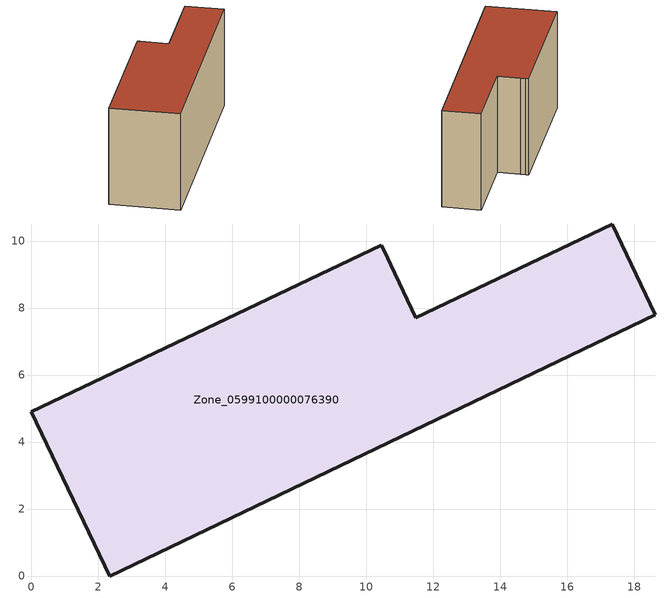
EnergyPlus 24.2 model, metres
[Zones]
Zone_0599100000076390
 floor ground (C_G): 10.55,9.68 10.73,9.29 11.48,7.71 17.34,10.51 18.63,7.8 2.35,0 0,4.91 10.45,9.88 z0
 wall outside (C_F): 2.35,0 18.63,7.8 17.34,10.51 11.48,7.71 10.73,9.29 10.55,9.68 10.45,9.88 0,4.91 2.35,0 z0:7.94
 roof outside (C_R): 10.73,9.29 10.55,9.68 10.45,9.88 0,4.91 2.35,0 18.63,7.8 17.34,10.51 11.48,7.71 z7.94
[BUILDING]
Pand.0599100000076390: North Axis=0; Terrain=City; Loads Convergence Tolerance Value=0.04; Temperature Convergence Tolerance Value=0.4; Solar Distribution=FullExterior; Maximum Number of Warmup Days=25; Minimum Number of Warmup Days=1
[Site:Location]
Rotterdam.The.Hague.AP_ZH_NLD Design_Conditions: Latitude=51.96; Longitude=4.45; Time Zone=1; Elevation=-4.5
[SITE:GROUNDTEMPERATURE:BUILDINGSURFACE]
18, 18, 18, 18, 18, 18, 18, 18, 18, 18, 18, 18
[MATERIAL] Thermal Absorptance=0.9; Solar Absorptance=0.7; Visible Absorptance=0.7
Name | Roughness | Thickness | Conductivity | Density | Specific Heat
G.TI.1975-1991 | MediumSmooth | 0.15 | 0.288461 | 540 | 1210
F.TI.1975-1991 | Rough | 0.3 | 0.230769 | 1920 | 840
R.TI.1975-1991 | MediumRough | 0.2 | 0.153846 | 1500 | 1000
[CONSTRUCTION]
C_G: G.TI.1975-1991
C_F: F.TI.1975-1991
C_R: R.TI.1975-1991
[ZONE]
Zone_0599100000076390: Type=1; Multiplier=1; Ceiling Height=Autocalculate; Volume=Autocalculate; Floor Area=autocalculate; Part of Total Floor Area=Yes
[ZONEINFILTRATION:DESIGNFLOWRATE]
Infil_Zone_0599100000076390: Zone or ZoneList or Space or SpaceList=Zone_0599100000076390; Schedule=AlwaysOn; Design Flow Rate Calculation Method=Flow/Area; Flow Rate per Floor Area=0.003; Constant Term Coefficient=1; Temperature Term Coefficient=0; Velocity Term Coefficient=0; Velocity Squared Term Coefficient=0
[HVACTEMPLATE:ZONE:IDEALLOADSAIRSYSTEM]
Zone_0599100000076390: Maximum Heating Supply Air Temperature=50; Minimum Cooling Supply Air Temperature=13; Maximum Heating Supply Air Humidity Ratio=0.0156; Minimum Cooling Supply Air Humidity Ratio=0.0077; Heating Limit=NoLimit; Cooling Limit=NoLimit; Dehumidification Control Type=ConstantSensibleHeatRatio; Cooling Sensible Heat Ratio=0.7; Dehumidification Setpoint=60; Humidification Control Type=None; Humidification Setpoint=30; Outdoor Air Method=None; Outdoor Air Flow Rate per Person=0.00944; Outdoor Air Flow Rate per Zone Floor Area=0; Outdoor Air Flow Rate per Zone=0; Demand Controlled Ventilation Type=None; Outdoor Air Economizer Type=NoEconomizer; Heat Recovery Type=None; Sensible Heat Recovery Effectiveness=0.7; Latent Heat Recovery Effectiveness=0.65
[ZONECONTROL:THERMOSTAT]
ThermostatControl_Zone_0599100000076390: Zone or ZoneList=Zone_0599100000076390; Control Type Schedule=DualSetpointControlType; Control 1=Thermostat_Zone_0599100000076390; Temperature Difference Between Cutout And Setpoint=0
[THERMOSTATSETPOINT:DUALSETPOINT]
Thermostat_Zone_0599100000076390: Heating Setpoint Temperature Schedule=HeatingSetpoint_Zone_0599100000076390; Cooling Setpoint Temperature Schedule=CoolingSetpoint_Zone_0599100000076390
[SCHEDULE:COMPACT]
HeatingSetpoint_Zone_0599100000076390: Through: 12/31, For: AllDays, Until: 24:00, 21
CoolingSetpoint_Zone_0599100000076390: Through: 12/31, For: AllDays, Until: 24:00, 24
DualSetpointControlType: Through: 12/31, For: AllDays, Until: 24:00, 4
AlwaysOn: Through: 12/31, For: AllDays, Until: 24:00, 1
